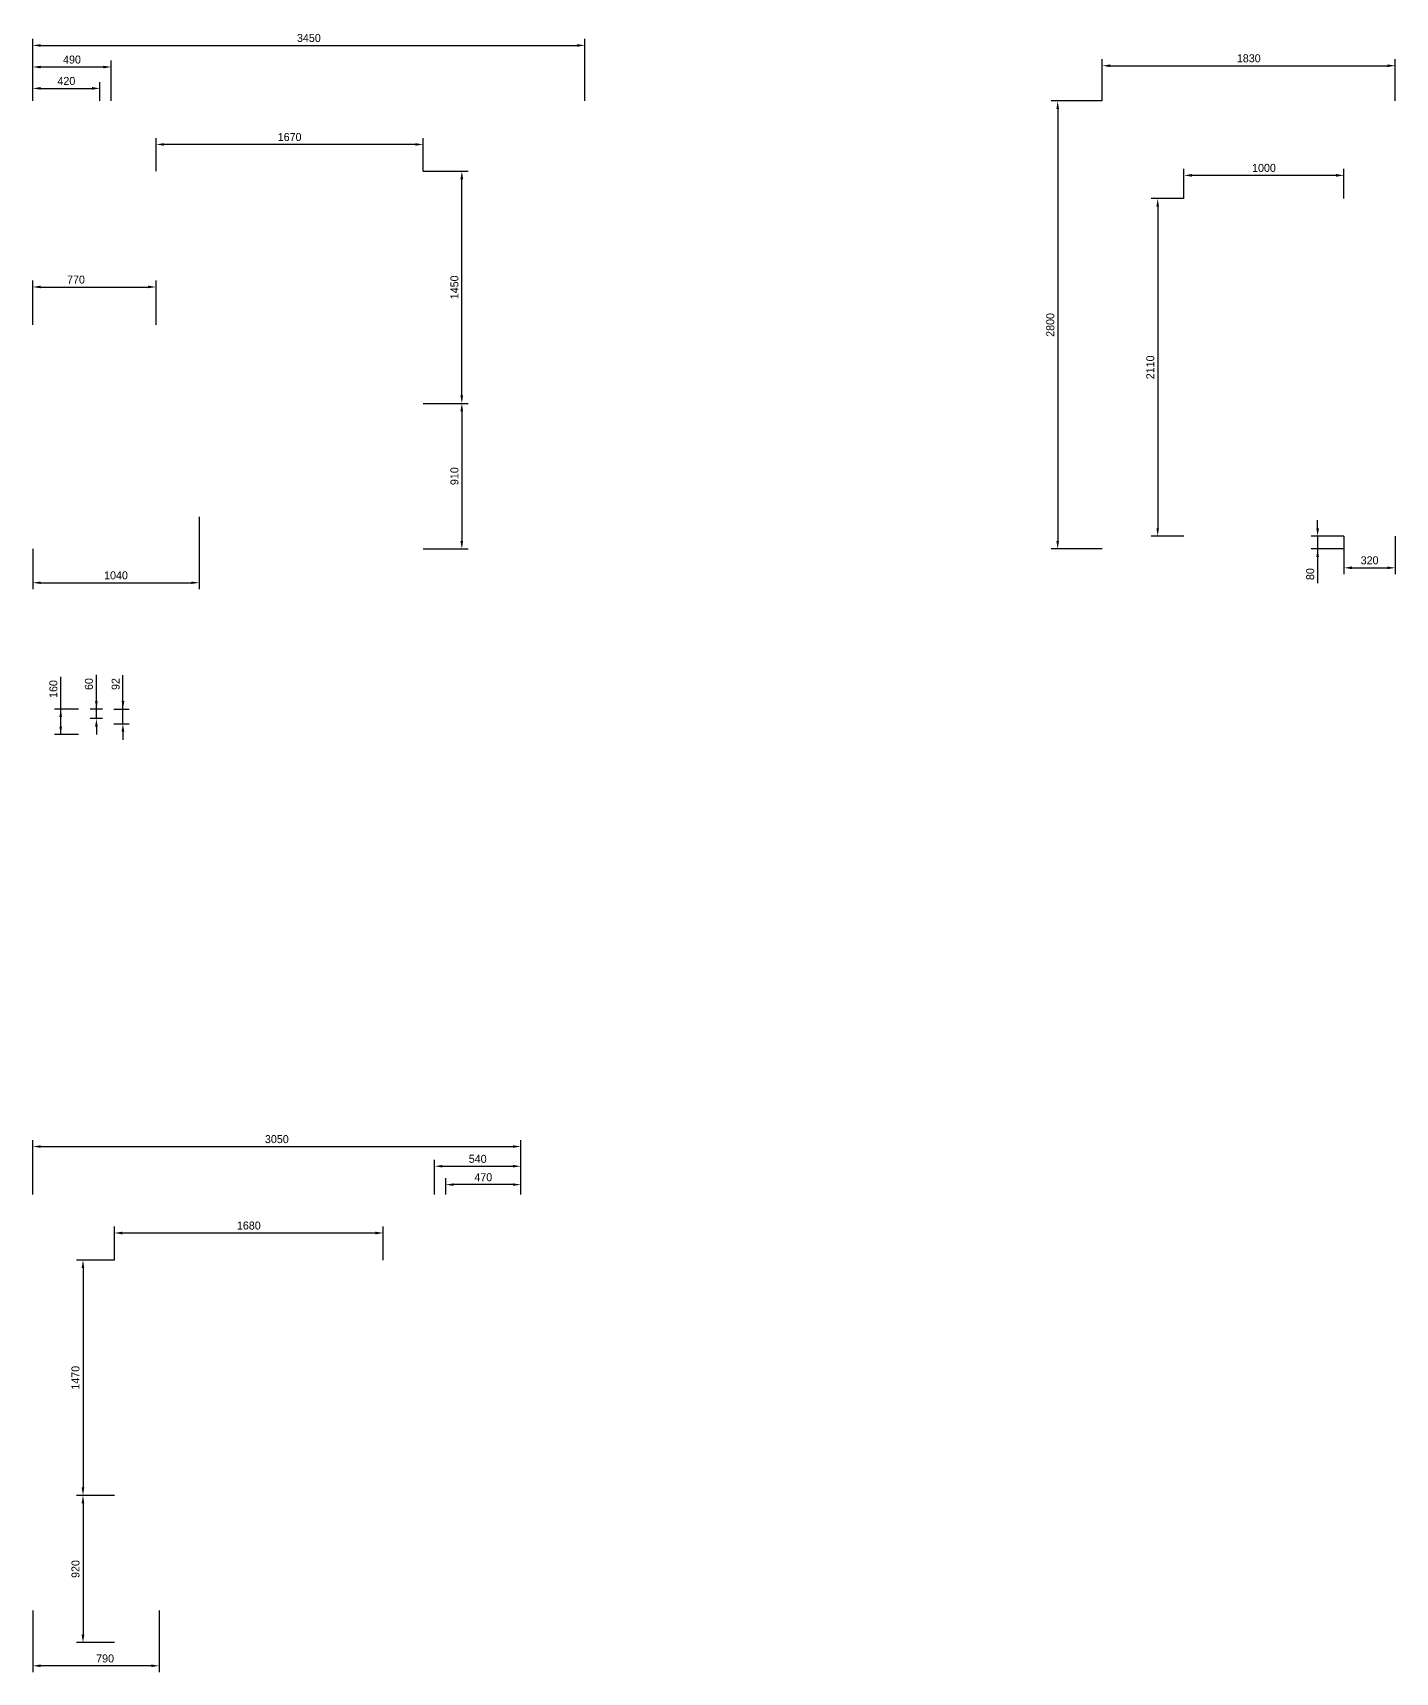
# Model space of a CAD drawing. Header units: millimetres. Extents: x 27201 to 44003, y -1761 to 16863.
# Drawn here: x 35490 to 44003, y 6499 to 16744 of the extents above; entities that cross this region are included whole.
import ezdxf

# ---------------------------------------------------------------- set-up
doc = ezdxf.new("R2010")
doc.units = ezdxf.units.MM
doc.layers.add('08 Размеры', color=7, linetype='Continuous')
doc.styles.get("Standard").update_dxf_attribs({"font": 'Ubuntu-R.ttf'})
doc.dimstyles.new('ISO-25', dxfattribs={"dimtxt": 2.5, "dimasz": 2.5, "dimexe": 1.25, "dimexo": 0.625, "dimtad": 1, "dimtxsty": 'Standard', "dimcen": 2.5, "dimadec": 0, "dimazin": 0, "dimtfac": 1, "dimtmove": 0, "dimatfit": 3, "dimfxl": 1, "dimarcsym": 0})

# ---------------------------------------------------------------- blocks, each defined once
blk = doc.blocks.new('*D103')
at = {"layer": '08 Размеры', "color": 0, "lineweight": -2}
for p, q in [((35490, 16318), (35490, 16705)), ((38940, 16318), (38940, 16705)), ((35540, 16665), (38890, 16665))]:
    blk.add_line(p, q, dxfattribs=at)
at = {"layer": '08 Размеры', "color": 0}
for points in [[(35540, 16673), (35540, 16656), (35490, 16665)], [(38890, 16656), (38890, 16673), (38940, 16665)]]:
    blk.add_solid(points, dxfattribs=at)
at = {"layer": 'Defpoints', "color": 0}
for p in [(38940, 16665), (35490, 16318), (38940, 16318)]:
    blk.add_point(p, dxfattribs=at)
at = {"layer": '08 Размеры', "color": 0, "insert": (37215, 16711), "char_height": 50, "attachment_point": 5}
blk.add_mtext('3450', dxfattribs=at)
blk = doc.blocks.new('*D104')
at = {"layer": '08 Размеры', "color": 0, "lineweight": -2}
for p, q in [((35490, 16318), (35490, 16436)), ((35540, 16396), (35860, 16396)), ((35910, 16318), (35910, 16436))]:
    blk.add_line(p, q, dxfattribs=at)
at = {"layer": '08 Размеры', "color": 0}
for points in [[(35540, 16405), (35540, 16388), (35490, 16396)], [(35860, 16388), (35860, 16405), (35910, 16396)]]:
    blk.add_solid(points, dxfattribs=at)
at = {"layer": 'Defpoints', "color": 0}
for p in [(35910, 16396), (35490, 16318), (35910, 16318)]:
    blk.add_point(p, dxfattribs=at)
at = {"layer": '08 Размеры', "color": 0, "insert": (35700, 16442), "char_height": 50, "attachment_point": 5}
blk.add_mtext('420', dxfattribs=at)
blk = doc.blocks.new('*D105')
at = {"layer": '08 Размеры', "color": 0, "lineweight": -2}
for p, q in [((35490, 16318), (35490, 16570)), ((35540, 16530), (35930, 16530)), ((35980, 16318), (35980, 16570))]:
    blk.add_line(p, q, dxfattribs=at)
at = {"layer": '08 Размеры', "color": 0}
for points in [[(35540, 16538), (35540, 16521), (35490, 16530)], [(35930, 16521), (35930, 16538), (35980, 16530)]]:
    blk.add_solid(points, dxfattribs=at)
at = {"layer": 'Defpoints', "color": 0}
for p in [(35980, 16530), (35490, 16318), (35980, 16318)]:
    blk.add_point(p, dxfattribs=at)
at = {"layer": '08 Размеры', "color": 0, "insert": (35735, 16576), "char_height": 50, "attachment_point": 5}
blk.add_mtext('490', dxfattribs=at)
blk = doc.blocks.new('*D106')
at = {"layer": '08 Размеры', "color": 0, "lineweight": -2}
for p, q in [((35490, 14918), (35490, 15195)), ((36260, 14918), (36260, 15195)), ((35540, 15155), (36210, 15155))]:
    blk.add_line(p, q, dxfattribs=at)
at = {"layer": '08 Размеры', "color": 0}
for points in [[(35540, 15164), (35540, 15147), (35490, 15155)], [(36210, 15147), (36210, 15164), (36260, 15155)]]:
    blk.add_solid(points, dxfattribs=at)
at = {"layer": 'Defpoints', "color": 0}
for p in [(36260, 15155), (35490, 14918), (36260, 14918)]:
    blk.add_point(p, dxfattribs=at)
at = {"layer": '08 Размеры', "color": 0, "insert": (35760, 15201), "char_height": 50, "attachment_point": 5}
blk.add_mtext('770', dxfattribs=at)
blk = doc.blocks.new('*D107')
at = {"layer": '08 Размеры', "color": 0, "lineweight": -2}
for p, q in [((37930, 14428), (38211, 14428)), ((38171, 14378), (38171, 13568)), ((37930, 13518), (38211, 13518))]:
    blk.add_line(p, q, dxfattribs=at)
at = {"layer": '08 Размеры', "color": 0}
for points in [[(38179, 14378), (38162, 14378), (38171, 14428)], [(38162, 13568), (38179, 13568), (38171, 13518)]]:
    blk.add_solid(points, dxfattribs=at)
at = {"layer": 'Defpoints', "color": 0}
for p in [(37930, 14428), (37930, 13518), (38171, 13518)]:
    blk.add_point(p, dxfattribs=at)
at = {"layer": '08 Размеры', "color": 0, "insert": (38125, 13973), "char_height": 50, "attachment_point": 5, "rotation": 90}
blk.add_mtext('910', dxfattribs=at)
blk = doc.blocks.new('*D108')
at = {"layer": '08 Размеры', "color": 0, "lineweight": -2}
for p, q in [((36260, 15878), (36260, 16086)), ((37930, 15878), (37930, 16086)), ((37880, 16046), (36310, 16046))]:
    blk.add_line(p, q, dxfattribs=at)
at = {"layer": '08 Размеры', "color": 0}
for points in [[(36310, 16054), (36310, 16038), (36260, 16046)], [(37880, 16038), (37880, 16054), (37930, 16046)]]:
    blk.add_solid(points, dxfattribs=at)
at = {"layer": 'Defpoints', "color": 0}
for p in [(36260, 16046), (36260, 15878), (37930, 15878)]:
    blk.add_point(p, dxfattribs=at)
at = {"layer": '08 Размеры', "color": 0, "insert": (37095, 16092), "char_height": 50, "attachment_point": 5}
blk.add_mtext('1670', dxfattribs=at)
blk = doc.blocks.new('*D109')
at = {"layer": '08 Размеры', "color": 0, "lineweight": -2}
for p, q in [((37930, 15878), (38211, 15878)), ((38171, 14478), (38171, 15828)), ((37930, 14428), (38211, 14428))]:
    blk.add_line(p, q, dxfattribs=at)
at = {"layer": '08 Размеры', "color": 0}
for points in [[(38179, 15828), (38162, 15828), (38171, 15878)], [(38162, 14478), (38179, 14478), (38171, 14428)]]:
    blk.add_solid(points, dxfattribs=at)
at = {"layer": 'Defpoints', "color": 0}
for p in [(37930, 15878), (38171, 15878), (37930, 14428)]:
    blk.add_point(p, dxfattribs=at)
at = {"layer": '08 Размеры', "color": 0, "insert": (38125, 15153), "char_height": 50, "attachment_point": 5, "rotation": 90}
blk.add_mtext('1450', dxfattribs=at)
blk = doc.blocks.new('*D110')
at = {"layer": '08 Размеры', "color": 0, "lineweight": -2}
for p, q in [((36530, 13718), (36530, 13267)), ((35490, 13518), (35490, 13267)), ((35540, 13307), (36480, 13307))]:
    blk.add_line(p, q, dxfattribs=at)
at = {"layer": '08 Размеры', "color": 0}
for points in [[(35540, 13315), (35540, 13299), (35490, 13307)], [(36480, 13299), (36480, 13315), (36530, 13307)]]:
    blk.add_solid(points, dxfattribs=at)
at = {"layer": 'Defpoints', "color": 0}
for p in [(36530, 13718), (35490, 13518), (36530, 13307)]:
    blk.add_point(p, dxfattribs=at)
at = {"layer": '08 Размеры', "color": 0, "insert": (36010, 13353), "char_height": 50, "attachment_point": 5}
blk.add_mtext('1040', dxfattribs=at)
blk = doc.blocks.new('*D111')
at = {"layer": '08 Размеры', "color": 0, "lineweight": -2}
for p, q in [((35665, 12358), (35665, 12719)), ((35775, 12518), (35625, 12518)), ((35665, 12408), (35665, 12468)), ((35775, 12358), (35625, 12358))]:
    blk.add_line(p, q, dxfattribs=at)
at = {"layer": '08 Размеры', "color": 0}
for points in [[(35673, 12468), (35656, 12468), (35665, 12518)], [(35656, 12408), (35673, 12408), (35665, 12358)]]:
    blk.add_solid(points, dxfattribs=at)
at = {"layer": 'Defpoints', "color": 0}
for p in [(35665, 12518), (35775, 12518), (35775, 12358)]:
    blk.add_point(p, dxfattribs=at)
at = {"layer": '08 Размеры', "color": 0, "insert": (35619, 12643), "char_height": 50, "attachment_point": 5, "rotation": 90}
blk.add_mtext('160', dxfattribs=at)
blk = doc.blocks.new('*D112')
at = {"layer": '08 Размеры', "color": 0, "lineweight": -2}
for p, q in [((35888, 12458), (35888, 12731)), ((35926, 12518), (35848, 12518)), ((35888, 12458), (35888, 12518)), ((35926, 12458), (35848, 12458)), ((35888, 12408), (35888, 12358))]:
    blk.add_line(p, q, dxfattribs=at)
at = {"layer": '08 Размеры', "color": 0}
for points in [[(35879, 12568), (35896, 12568), (35888, 12518)], [(35896, 12408), (35879, 12408), (35888, 12458)]]:
    blk.add_solid(points, dxfattribs=at)
at = {"layer": 'Defpoints', "color": 0}
for p in [(35888, 12518), (35926, 12518), (35926, 12458)]:
    blk.add_point(p, dxfattribs=at)
at = {"layer": '08 Размеры', "color": 0, "insert": (35841, 12674), "char_height": 50, "attachment_point": 5, "rotation": 90}
blk.add_mtext('60', dxfattribs=at)
blk = doc.blocks.new('*D113')
at = {"layer": '08 Размеры', "color": 0, "lineweight": -2}
for p, q in [((36053, 12426), (36053, 12730)), ((36053, 12568), (36053, 12618)), ((35996, 12518), (36093, 12518)), ((36053, 12426), (36053, 12518)), ((35996, 12426), (36093, 12426)), ((36053, 12376), (36053, 12326))]:
    blk.add_line(p, q, dxfattribs=at)
at = {"layer": '08 Размеры', "color": 0}
for points in [[(36045, 12568), (36062, 12568), (36053, 12518)], [(36062, 12376), (36045, 12376), (36053, 12426)]]:
    blk.add_solid(points, dxfattribs=at)
at = {"layer": 'Defpoints', "color": 0}
for p in [(35996, 12518), (36053, 12518), (35996, 12426)]:
    blk.add_point(p, dxfattribs=at)
at = {"layer": '08 Размеры', "color": 0, "insert": (36008, 12674), "char_height": 50, "attachment_point": 5, "rotation": 90}
blk.add_mtext('92', dxfattribs=at)
blk = doc.blocks.new('*D128')
at = {"layer": '08 Размеры', "color": 0, "lineweight": -2}
for p, q in [((35490, 9484), (35490, 9824)), ((35540, 9784), (38490, 9784)), ((38540, 9484), (38540, 9824))]:
    blk.add_line(p, q, dxfattribs=at)
at = {"layer": '08 Размеры', "color": 0}
for points in [[(35540, 9792), (35540, 9776), (35490, 9784)], [(38490, 9776), (38490, 9792), (38540, 9784)]]:
    blk.add_solid(points, dxfattribs=at)
at = {"layer": 'Defpoints', "color": 0}
for p in [(38540, 9784), (35490, 9484), (38540, 9484)]:
    blk.add_point(p, dxfattribs=at)
at = {"layer": '08 Размеры', "color": 0, "insert": (37015, 9830), "char_height": 50, "attachment_point": 5}
blk.add_mtext('3050', dxfattribs=at)
blk = doc.blocks.new('*D129')
at = {"layer": '08 Размеры', "color": 0, "lineweight": -2}
for p, q in [((36000, 9074), (36000, 9284)), ((36050, 9244), (37630, 9244)), ((37680, 9074), (37680, 9284))]:
    blk.add_line(p, q, dxfattribs=at)
at = {"layer": '08 Размеры', "color": 0}
for points in [[(36050, 9252), (36050, 9235), (36000, 9244)], [(37630, 9235), (37630, 9252), (37680, 9244)]]:
    blk.add_solid(points, dxfattribs=at)
at = {"layer": 'Defpoints', "color": 0}
for p in [(37680, 9244), (36000, 9074), (37680, 9074)]:
    blk.add_point(p, dxfattribs=at)
at = {"layer": '08 Размеры', "color": 0, "insert": (36840, 9290), "char_height": 50, "attachment_point": 5}
blk.add_mtext('1680', dxfattribs=at)
blk = doc.blocks.new('*D130')
at = {"layer": '08 Размеры', "color": 0, "lineweight": -2}
for p, q in [((36000, 9074), (35764, 9074)), ((35804, 9024), (35804, 7654)), ((36000, 7604), (35764, 7604))]:
    blk.add_line(p, q, dxfattribs=at)
at = {"layer": '08 Размеры', "color": 0}
for points in [[(35812, 9024), (35795, 9024), (35804, 9074)], [(35795, 7654), (35812, 7654), (35804, 7604)]]:
    blk.add_solid(points, dxfattribs=at)
at = {"layer": 'Defpoints', "color": 0}
for p in [(36000, 9074), (35804, 7604), (36000, 7604)]:
    blk.add_point(p, dxfattribs=at)
at = {"layer": '08 Размеры', "color": 0, "insert": (35757, 8339), "char_height": 50, "attachment_point": 5, "rotation": 90}
blk.add_mtext('1470', dxfattribs=at)
blk = doc.blocks.new('*D131')
at = {"layer": '08 Размеры', "color": 0, "lineweight": -2}
for p, q in [((38070, 9484), (38070, 9586)), ((38490, 9546), (38120, 9546)), ((38540, 9484), (38540, 9586))]:
    blk.add_line(p, q, dxfattribs=at)
at = {"layer": '08 Размеры', "color": 0}
for points in [[(38120, 9554), (38120, 9538), (38070, 9546)], [(38490, 9538), (38490, 9554), (38540, 9546)]]:
    blk.add_solid(points, dxfattribs=at)
at = {"layer": 'Defpoints', "color": 0}
for p in [(38070, 9546), (38070, 9484), (38540, 9484)]:
    blk.add_point(p, dxfattribs=at)
at = {"layer": '08 Размеры', "color": 0, "insert": (38305, 9592), "char_height": 50, "attachment_point": 5}
blk.add_mtext('470', dxfattribs=at)
blk = doc.blocks.new('*D132')
at = {"layer": '08 Размеры', "color": 0, "lineweight": -2}
for p, q in [((38000, 9484), (38000, 9701)), ((38050, 9661), (38490, 9661)), ((38540, 9484), (38540, 9701))]:
    blk.add_line(p, q, dxfattribs=at)
at = {"layer": '08 Размеры', "color": 0}
for points in [[(38050, 9669), (38050, 9653), (38000, 9661)], [(38490, 9653), (38490, 9669), (38540, 9661)]]:
    blk.add_solid(points, dxfattribs=at)
at = {"layer": 'Defpoints', "color": 0}
for p in [(38540, 9661), (38000, 9484), (38540, 9484)]:
    blk.add_point(p, dxfattribs=at)
at = {"layer": '08 Размеры', "color": 0, "insert": (38270, 9707), "char_height": 50, "attachment_point": 5}
blk.add_mtext('540', dxfattribs=at)
blk = doc.blocks.new('*D133')
at = {"layer": '08 Размеры', "color": 0, "lineweight": -2}
for p, q in [((36000, 7604), (35764, 7604)), ((35804, 7554), (35804, 6734)), ((36000, 6684), (35764, 6684))]:
    blk.add_line(p, q, dxfattribs=at)
at = {"layer": '08 Размеры', "color": 0}
for points in [[(35812, 7554), (35795, 7554), (35804, 7604)], [(35795, 6734), (35812, 6734), (35804, 6684)]]:
    blk.add_solid(points, dxfattribs=at)
at = {"layer": 'Defpoints', "color": 0}
for p in [(36000, 7604), (35804, 6684), (36000, 6684)]:
    blk.add_point(p, dxfattribs=at)
at = {"layer": '08 Размеры', "color": 0, "insert": (35757, 7144), "char_height": 50, "attachment_point": 5, "rotation": 90}
blk.add_mtext('920', dxfattribs=at)
blk = doc.blocks.new('*D134')
at = {"layer": '08 Размеры', "color": 0, "lineweight": -2}
for p, q in [((35490, 6884), (35490, 6499)), ((36280, 6884), (36280, 6499)), ((36230, 6539), (35540, 6539))]:
    blk.add_line(p, q, dxfattribs=at)
at = {"layer": '08 Размеры', "color": 0}
for points in [[(35540, 6548), (35540, 6531), (35490, 6539)], [(36230, 6531), (36230, 6548), (36280, 6539)]]:
    blk.add_solid(points, dxfattribs=at)
at = {"layer": 'Defpoints', "color": 0}
for p in [(35490, 6884), (36280, 6884), (35490, 6539)]:
    blk.add_point(p, dxfattribs=at)
at = {"layer": '08 Размеры', "color": 0, "insert": (35942, 6585), "char_height": 50, "attachment_point": 5}
blk.add_mtext('790', dxfattribs=at)
blk = doc.blocks.new('*D143')
at = {"layer": '08 Размеры', "color": 0, "lineweight": -2}
for p, q in [((42173, 16318), (41854, 16318)), ((41894, 16268), (41894, 13568)), ((42173, 13518), (41854, 13518))]:
    blk.add_line(p, q, dxfattribs=at)
at = {"layer": '08 Размеры', "color": 0}
for points in [[(41902, 16268), (41886, 16268), (41894, 16318)], [(41886, 13568), (41902, 13568), (41894, 13518)]]:
    blk.add_solid(points, dxfattribs=at)
at = {"layer": 'Defpoints', "color": 0}
for p in [(42173, 16318), (41894, 13518), (42173, 13518)]:
    blk.add_point(p, dxfattribs=at)
at = {"layer": '08 Размеры', "color": 0, "insert": (41848, 14918), "char_height": 50, "attachment_point": 5, "rotation": 90}
blk.add_mtext('2800', dxfattribs=at)
blk = doc.blocks.new('*D144')
at = {"layer": '08 Размеры', "color": 0, "lineweight": -2}
for p, q in [((42173, 16318), (42173, 16578)), ((42223, 16538), (43953, 16538)), ((44003, 16318), (44003, 16578))]:
    blk.add_line(p, q, dxfattribs=at)
at = {"layer": '08 Размеры', "color": 0}
for points in [[(42223, 16546), (42223, 16529), (42173, 16538)], [(43953, 16529), (43953, 16546), (44003, 16538)]]:
    blk.add_solid(points, dxfattribs=at)
at = {"layer": 'Defpoints', "color": 0}
for p in [(44003, 16538), (42173, 16318), (44003, 16318)]:
    blk.add_point(p, dxfattribs=at)
at = {"layer": '08 Размеры', "color": 0, "insert": (43088, 16584), "char_height": 50, "attachment_point": 5}
blk.add_mtext('1830', dxfattribs=at)
blk = doc.blocks.new('*D145')
at = {"layer": '08 Размеры', "color": 0, "lineweight": -2}
for p, q in [((43683, 13598), (43683, 13360)), ((44003, 13598), (44003, 13360)), ((43733, 13400), (43953, 13400))]:
    blk.add_line(p, q, dxfattribs=at)
at = {"layer": '08 Размеры', "color": 0}
for points in [[(43733, 13409), (43733, 13392), (43683, 13400)], [(43953, 13392), (43953, 13409), (44003, 13400)]]:
    blk.add_solid(points, dxfattribs=at)
at = {"layer": 'Defpoints', "color": 0}
for p in [(43683, 13598), (44003, 13598), (44003, 13400)]:
    blk.add_point(p, dxfattribs=at)
at = {"layer": '08 Размеры', "color": 0, "insert": (43843, 13447), "char_height": 50, "attachment_point": 5}
blk.add_mtext('320', dxfattribs=at)
blk = doc.blocks.new('*D146')
at = {"layer": '08 Размеры', "color": 0, "lineweight": -2}
for p, q in [((43518, 13648), (43518, 13698)), ((43683, 13598), (43478, 13598)), ((43518, 13598), (43518, 13304)), ((43518, 13598), (43518, 13518)), ((43683, 13518), (43478, 13518))]:
    blk.add_line(p, q, dxfattribs=at)
at = {"layer": '08 Размеры', "color": 0}
for points in [[(43510, 13648), (43527, 13648), (43518, 13598)], [(43527, 13468), (43510, 13468), (43518, 13518)]]:
    blk.add_solid(points, dxfattribs=at)
at = {"layer": 'Defpoints', "color": 0}
for p in [(43683, 13598), (43518, 13518), (43683, 13518)]:
    blk.add_point(p, dxfattribs=at)
at = {"layer": '08 Размеры', "color": 0, "insert": (43472, 13361), "char_height": 50, "attachment_point": 5, "rotation": 90}
blk.add_mtext('80', dxfattribs=at)
blk = doc.blocks.new('*D147')
at = {"layer": '08 Размеры', "color": 0, "lineweight": -2}
for p, q in [((42683, 15708), (42683, 15893)), ((43683, 15708), (43683, 15893)), ((42733, 15853), (43633, 15853))]:
    blk.add_line(p, q, dxfattribs=at)
at = {"layer": '08 Размеры', "color": 0}
for points in [[(42733, 15861), (42733, 15844), (42683, 15853)], [(43633, 15844), (43633, 15861), (43683, 15853)]]:
    blk.add_solid(points, dxfattribs=at)
at = {"layer": 'Defpoints', "color": 0}
for p in [(43683, 15853), (42683, 15708), (43683, 15708)]:
    blk.add_point(p, dxfattribs=at)
at = {"layer": '08 Размеры', "color": 0, "insert": (43183, 15899), "char_height": 50, "attachment_point": 5}
blk.add_mtext('1000', dxfattribs=at)
blk = doc.blocks.new('*D148')
at = {"layer": '08 Размеры', "color": 0, "lineweight": -2}
for p, q in [((42683, 15708), (42479, 15708)), ((42519, 15658), (42519, 13648)), ((42683, 13598), (42479, 13598))]:
    blk.add_line(p, q, dxfattribs=at)
at = {"layer": '08 Размеры', "color": 0}
for points in [[(42527, 15658), (42511, 15658), (42519, 15708)], [(42511, 13648), (42527, 13648), (42519, 13598)]]:
    blk.add_solid(points, dxfattribs=at)
at = {"layer": 'Defpoints', "color": 0}
for p in [(42683, 15708), (42519, 13598), (42683, 13598)]:
    blk.add_point(p, dxfattribs=at)
at = {"layer": '08 Размеры', "color": 0, "insert": (42473, 14653), "char_height": 50, "attachment_point": 5, "rotation": 90}
blk.add_mtext('2110', dxfattribs=at)

msp = doc.modelspace()

# ---------------------------------------------------------------- dimensions: what is measured, and where the dimension line sits
at = {"layer": '08 Размеры'}
for base, p1, p2, picture, middle in [((38940.088, 16664.666), (35490.088, 16317.511), (38940.088, 16317.511), '*D103', (37215.088, 16710.785)), ((35980.088, 16529.787), (35490.088, 16318.136), (35980.088, 16317.511), '*D105', (35735.088, 16575.906)), ((35910.088, 16396.228), (35490.088, 16317.511), (35910.088, 16317.511), '*D104', (35700.088, 16442.347)), ((36260.088, 16046.133), (37930.088, 15877.511), (36260.088, 15877.511), '*D108', (37095.088, 16092.251)), ((43683.018, 15852.826), (42683.018, 15707.511), (43683.018, 15707.511), '*D147', (43183.018, 15898.945)), ((36530.088, 13306.941), (35490.088, 13517.511), (36530.088, 13717.511), '*D110', (36010.088, 13353.059)), ((44003.018, 13400.421), (43683.018, 13597.511), (44003.018, 13597.511), '*D145', (43843.018, 13446.54)), ((38070.088, 9545.951), (38540.088, 9483.845), (38070.088, 9483.845), '*D131', (38305.088, 9592.069)), ((37680.088, 9243.681), (36000.088, 9073.845), (37680.088, 9073.845), '*D129', (36840.088, 9289.8))]:
    dim = msp.add_linear_dim(base=base, p1=p1, p2=p2, dimstyle='ISO-25', override={"dimtxt": 50, "dimasz": 50, "dimexe": 40, "dimexo": 0, "dimgap": 20}, dxfattribs=at)
    dim.commit()
    dim.dimension.update_dxf_attribs({"geometry": picture, "text_midpoint": middle})
for base, p1, p2, picture, middle in [((44003.018, 16537.61), (42173.018, 16317.511), (44003.018, 16317.511), '*D144', (43088.018, 16537.61)), ((36260.088, 15155.336), (35490.088, 14917.511), (36260.088, 14917.511), '*D106', (35760.281, 15155.336)), ((38540.088, 9783.981), (35490.088, 9483.845), (38540.088, 9483.845), '*D128', (37015.088, 9783.981)), ((38540.088, 9661.14), (38000.088, 9483.845), (38540.088, 9484.47), '*D132', (38270.088, 9661.14)), ((35490.088, 6539.182), (36280.088, 6883.845), (35490.088, 6883.845), '*D134', (35942.159, 6539.182))]:
    dim = msp.add_linear_dim(base=base, p1=p1, p2=p2, dimstyle='ISO-25', override={"dimtxt": 50, "dimasz": 50, "dimexe": 40, "dimexo": 0, "dimgap": 20}, dxfattribs=at)
    dim.commit()
    dim.dimension.update_dxf_attribs({"geometry": picture, "text_midpoint": middle, "dimtype": 160})
for base, p1, p2, picture, middle in [((41894.115, 13517.511), (42173.018, 16317.511), (42173.018, 13517.511), '*D143', (41894.115, 14917.511)), ((35664.776, 12517.511), (35775.242, 12357.511), (35775.242, 12517.511), '*D111', (35664.776, 12643.392)), ((36053.309, 12517.511), (35996.088, 12425.511), (35996.088, 12517.511), '*D113', (36053.309, 12673.695))]:
    dim = msp.add_linear_dim(base=base, p1=p1, p2=p2, angle=90, dimstyle='ISO-25', override={"dimtxt": 50, "dimasz": 50, "dimexe": 40, "dimexo": 0, "dimgap": 20}, dxfattribs=at)
    dim.commit()
    dim.dimension.update_dxf_attribs({"geometry": picture, "text_midpoint": middle, "dimtype": 160})
for base, p1, p2, picture, middle in [((38170.755, 15877.511), (37930.088, 14427.511), (37930.088, 15877.511), '*D109', (38124.636, 15152.511)), ((42518.917, 13597.511), (42683.018, 15707.511), (42683.018, 13597.511), '*D148', (42472.799, 14652.511)), ((38170.755, 13517.511), (37930.088, 14427.511), (37930.088, 13517.511), '*D107', (38124.636, 13972.511)), ((43518.173, 13517.511), (43683.018, 13597.511), (43683.018, 13517.511), '*D146', (43472.055, 13360.607)), ((35887.602, 12517.511), (35926.088, 12457.511), (35926.088, 12517.511), '*D112', (35841.484, 12674.127)), ((35803.598, 7603.845), (36000.088, 9073.845), (36000.088, 7603.845), '*D130', (35757.48, 8338.845)), ((35803.598, 6683.845), (36000.088, 7603.845), (36000.088, 6683.845), '*D133', (35757.48, 7143.845))]:
    dim = msp.add_linear_dim(base=base, p1=p1, p2=p2, angle=90, dimstyle='ISO-25', override={"dimtxt": 50, "dimasz": 50, "dimexe": 40, "dimexo": 0, "dimgap": 20}, dxfattribs=at)
    dim.commit()
    dim.dimension.update_dxf_attribs({"geometry": picture, "text_midpoint": middle})

doc.saveas('drawing.dxf')
